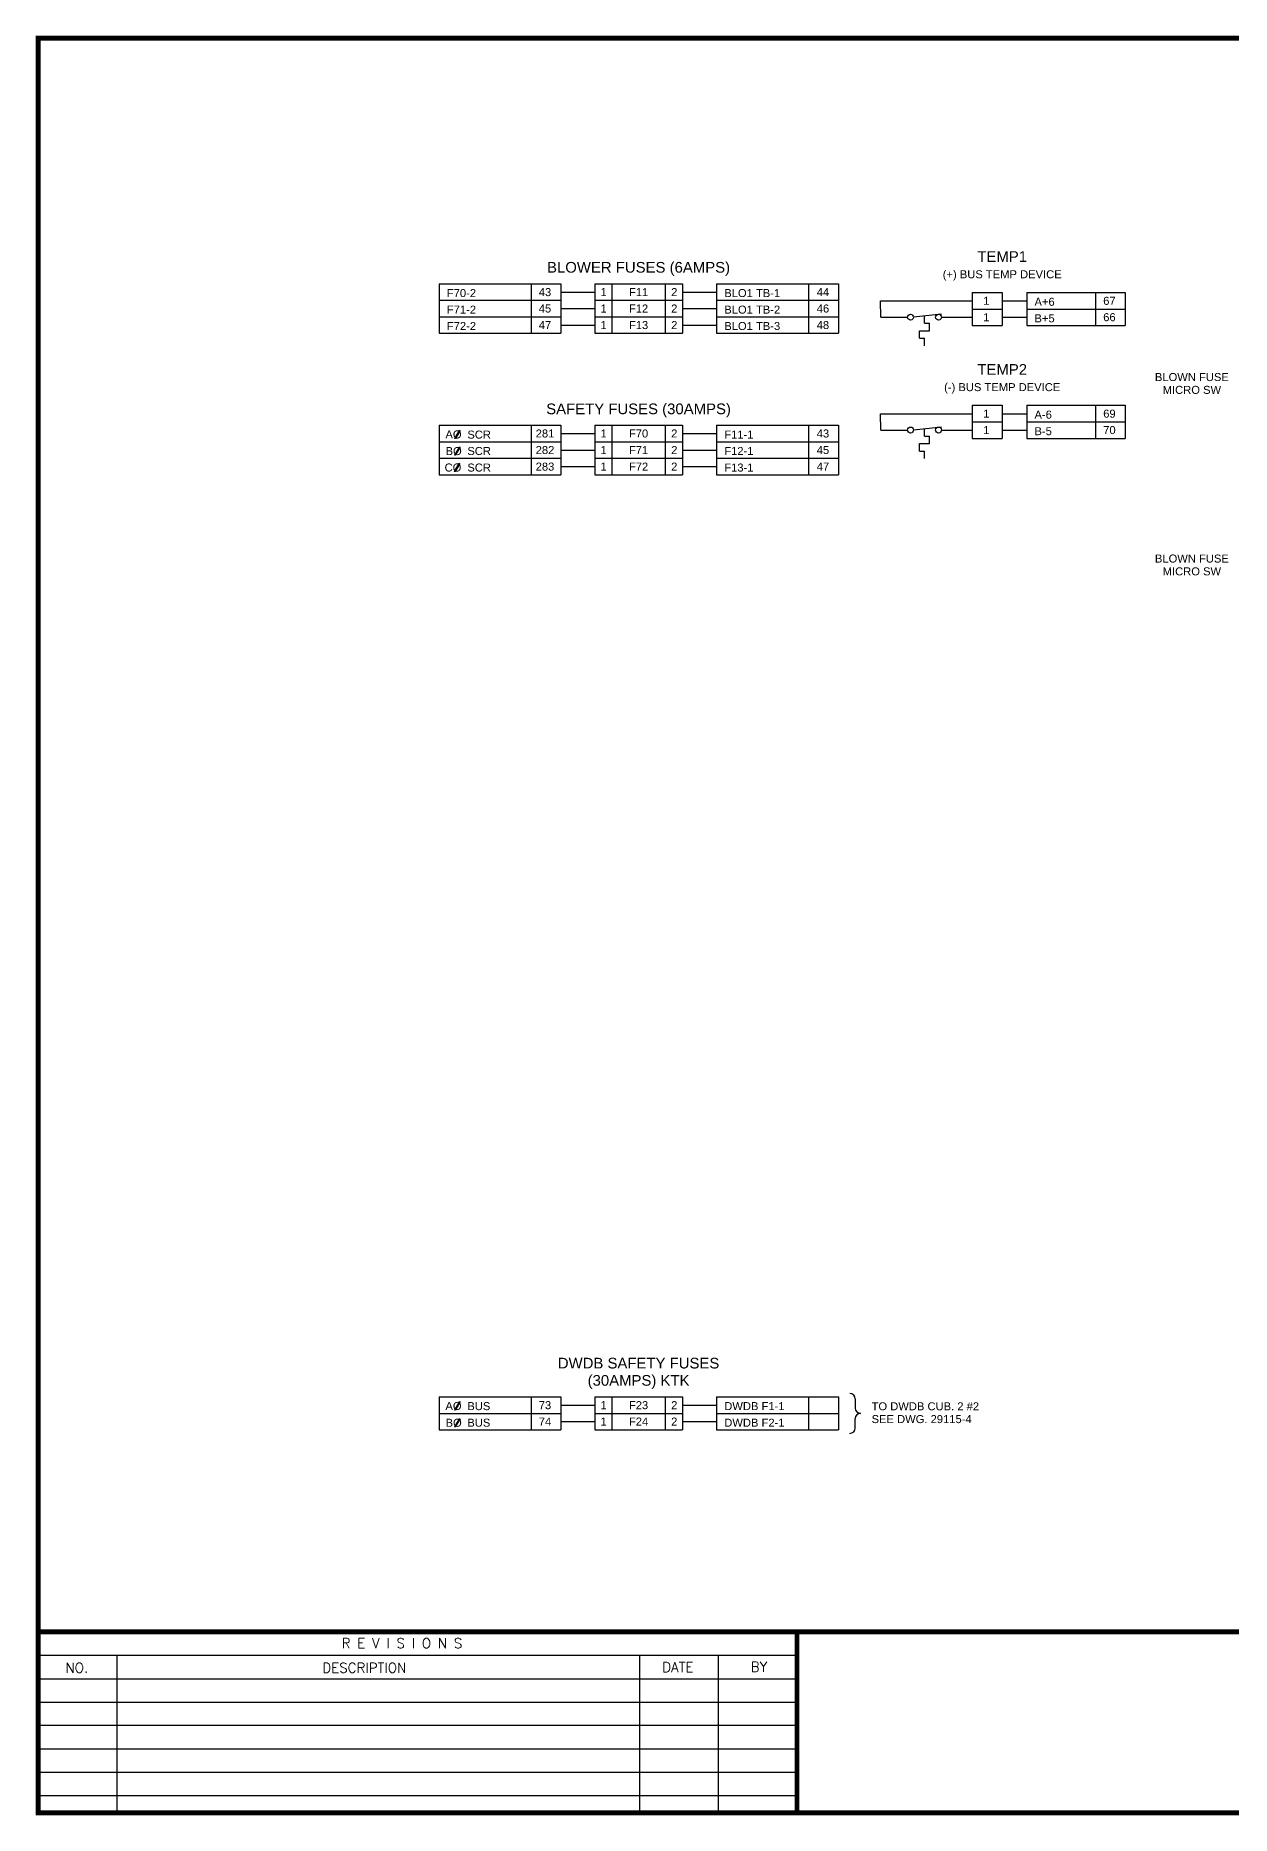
# Model space of a CAD drawing. Extents: x 0.1 to 16.8, y -1.6 to 8.8.
# Drawn here: x 0.1 to 7.11, y -1.63 to 8.8 of the extents above; entities that cross this region are included whole.
import ezdxf
from ezdxf.enums import TextEntityAlignment as Align

# ---------------------------------------------------------------- set-up
doc = ezdxf.new("R2010")
doc.units = 0
doc.header["$MEASUREMENT"] = 0
doc.layers.get('0').update_dxf_attribs({"linetype": 'CONTINUOUS'})
doc.layers.add('DRAWING', color=7, linetype='CONTINUOUS')
doc.styles.add('ROMAND', font='ROMAND.shx')
doc.styles.get("Standard").update_dxf_attribs({"font": 'ARIAL.TTF'})

# ---------------------------------------------------------------- blocks, each defined once
blk = doc.blocks.new('B_phase')
h = blk.add_hatch(color=256)
h.paths.add_polyline_path([(0.094, -0.031), (0.101, -0.031), (0.139, 0.033), (0.131, 0.033)], flags=16)
h.paths.add_polyline_path([(0.01, -0.048), (0.158, -0.048), (0.158, 0.049), (0.01, 0.049)], flags=9)
for p, q in [((0.131, 0.033), (0.094, -0.031)), ((0.139, 0.033), (0.101, -0.031)), ((0.131, 0.033), (0.139, 0.033)), ((0.101, -0.031), (0.094, -0.031))]:
    blk.add_line(p, q)
blk.add_text('BO', height=0.0625).set_placement((0.025, -0.03))
blk = doc.blocks.new('C_phase')
h = blk.add_hatch(color=256)
h.paths.add_polyline_path([(0.099, -0.026), (0.107, -0.026), (0.144, 0.038), (0.136, 0.038)], flags=16)
h.paths.add_polyline_path([(0.013, -0.043), (0.168, -0.043), (0.168, 0.054), (0.013, 0.054)], flags=9)
for p, q in [((0.136, 0.038), (0.099, -0.026)), ((0.144, 0.038), (0.107, -0.026)), ((0.136, 0.038), (0.144, 0.038)), ((0.107, -0.026), (0.099, -0.026))]:
    blk.add_line(p, q)
blk.add_text('CO', height=0.0625).set_placement((0.025, -0.025))
blk = doc.blocks.new('A_phase')
h = blk.add_hatch(color=256)
h.paths.add_polyline_path([(0.1, -0.033), (0.108, -0.033), (0.145, 0.031), (0.137, 0.031)], flags=16)
h.paths.add_polyline_path([(0.01, -0.05), (0.165, -0.05), (0.165, 0.047), (0.01, 0.047)], flags=9)
for p, q in [((0.137, 0.031), (0.1, -0.033)), ((0.145, 0.031), (0.108, -0.033)), ((0.137, 0.031), (0.145, 0.031)), ((0.108, -0.033), (0.1, -0.033))]:
    blk.add_line(p, q)
blk.add_text('AO', height=0.0625).set_placement((0.029, -0.032))

msp = doc.modelspace()

# ---------------------------------------------------------------- linework, layer by layer
at = {"color": 7}
for p, q in [((0.116, -0.553), (0.116, -1.613)), ((0.116, -0.69), (4.561, -0.69)), ((0.577, -0.69), (0.577, -1.613)), ((3.639, -0.69), (3.639, -1.613)), ((4.1, -0.69), (4.1, -1.613)), ((0.116, -0.827), (4.561, -0.827)), ((0.116, -0.827), (4.561, -0.827)), ((0.116, -0.827), (4.561, -0.827)), ((0.116, -0.964), (4.561, -0.964)), ((0.116, -0.964), (4.561, -0.964)), ((0.116, -0.964), (4.561, -0.964)), ((0.116, -1.1), (4.561, -1.1)), ((0.116, -1.237), (4.561, -1.237)), ((0.116, -1.374), (4.561, -1.374)), ((0.116, -1.511), (4.561, -1.511))]:
    msp.add_line(p, q, dxfattribs=at)
at = {"color": 7, "const_width": 0.0288}
msp.add_lwpolyline([(16.748, -1.613), (16.748, 8.782), (0.116, 8.782), (0.116, -1.613)], close=True, dxfattribs=at)
for points in [[(0.116, -0.553), (16.748, -0.553)], [(4.561, -0.553), (4.561, -1.613)]]:
    msp.add_lwpolyline(points, dxfattribs=at)
at = {"layer": 'DRAWING', "color": 7}
for p, q in [((2.465, 7.342), (3.178, 7.342)), ((2.465, 7.342), (2.465, 7.053)), ((3.003, 7.342), (3.003, 7.053)), ((3.178, 7.342), (3.178, 7.053)), ((3.376, 7.342), (3.89, 7.342)), ((3.376, 7.342), (3.376, 7.053)), ((3.476, 7.342), (3.476, 7.053)), ((3.789, 7.342), (3.789, 7.053)), ((3.89, 7.342), (3.89, 7.053)), ((4.09, 7.342), (4.804, 7.342)), ((4.09, 7.342), (4.09, 7.053)), ((4.629, 7.342), (4.629, 7.053)), ((4.804, 7.342), (4.804, 7.053)), ((2.465, 7.246), (3.178, 7.246)), ((3.178, 7.294), (3.376, 7.294)), ((3.178, 7.198), (3.376, 7.198)), ((3.376, 7.246), (3.89, 7.246)), ((3.89, 7.294), (4.09, 7.294)), ((3.89, 7.198), (4.09, 7.198)), ((4.09, 7.246), (4.804, 7.246)), ((5.05, 7.243), (5.588, 7.243)), ((5.052, 7.147), (5.05, 7.243)), ((5.588, 7.292), (5.763, 7.292)), ((5.588, 7.292), (5.588, 7.099)), ((5.588, 7.195), (5.763, 7.195)), ((5.763, 7.292), (5.763, 7.099)), ((5.763, 7.243), (5.907, 7.243)), ((5.907, 7.292), (6.484, 7.292)), ((5.907, 7.292), (5.907, 7.099)), ((5.907, 7.195), (6.484, 7.195)), ((6.31, 7.292), (6.31, 7.099)), ((6.484, 7.292), (6.484, 7.099)), ((2.465, 7.149), (3.178, 7.149)), ((3.178, 7.101), (3.376, 7.101)), ((3.376, 7.149), (3.89, 7.149)), ((3.89, 7.101), (4.09, 7.101)), ((4.09, 7.149), (4.804, 7.149)), ((5.052, 7.147), (5.208, 7.147)), ((5.243, 7.149), (5.408, 7.166)), ((5.308, 7.112), (5.308, 7.156)), ((5.308, 7.112), (5.338, 7.112)), ((5.338, 7.068), (5.338, 7.112)), ((5.408, 7.147), (5.588, 7.147)), ((5.588, 7.099), (5.763, 7.099)), ((5.763, 7.147), (5.907, 7.147)), ((5.907, 7.099), (6.484, 7.099)), ((2.465, 7.053), (3.178, 7.053)), ((3.376, 7.053), (3.89, 7.053)), ((4.09, 7.053), (4.804, 7.053)), ((5.278, 7.024), (5.278, 7.068)), ((5.278, 7.068), (5.338, 7.068)), ((5.278, 7.024), (5.308, 7.024)), ((5.308, 6.98), (5.308, 7.024)), ((5.05, 6.582), (5.588, 6.582)), ((5.052, 6.486), (5.05, 6.582)), ((5.588, 6.631), (5.763, 6.631)), ((5.588, 6.631), (5.588, 6.437)), ((5.763, 6.631), (5.763, 6.437)), ((5.763, 6.582), (5.907, 6.582)), ((5.907, 6.631), (6.484, 6.631)), ((5.907, 6.631), (5.907, 6.437)), ((6.31, 6.631), (6.31, 6.437)), ((6.484, 6.631), (6.484, 6.437)), ((2.465, 6.514), (3.178, 6.514)), ((2.465, 6.514), (2.465, 6.224)), ((3.003, 6.514), (3.003, 6.224)), ((3.178, 6.514), (3.178, 6.224)), ((3.178, 6.466), (3.376, 6.466)), ((3.376, 6.514), (3.89, 6.514)), ((3.376, 6.514), (3.376, 6.224)), ((3.476, 6.514), (3.476, 6.224)), ((3.789, 6.514), (3.789, 6.224)), ((3.89, 6.514), (3.89, 6.224)), ((3.89, 6.466), (4.09, 6.466)), ((4.09, 6.514), (4.804, 6.514)), ((4.09, 6.514), (4.09, 6.224)), ((4.629, 6.514), (4.629, 6.224)), ((4.804, 6.514), (4.804, 6.224)), ((5.052, 6.486), (5.208, 6.486)), ((5.243, 6.488), (5.408, 6.505)), ((5.308, 6.451), (5.308, 6.495)), ((5.408, 6.486), (5.588, 6.486)), ((5.588, 6.534), (5.763, 6.534)), ((5.763, 6.486), (5.907, 6.486)), ((5.907, 6.534), (6.484, 6.534)), ((2.465, 6.417), (3.178, 6.417)), ((3.178, 6.369), (3.376, 6.369)), ((3.376, 6.417), (3.89, 6.417)), ((3.89, 6.369), (4.09, 6.369)), ((4.09, 6.417), (4.804, 6.417)), ((5.278, 6.407), (5.338, 6.407)), ((5.278, 6.363), (5.278, 6.407)), ((5.278, 6.363), (5.308, 6.363)), ((5.308, 6.451), (5.338, 6.451)), ((5.308, 6.319), (5.308, 6.363)), ((5.338, 6.407), (5.338, 6.451)), ((5.588, 6.437), (5.763, 6.437)), ((5.907, 6.437), (6.484, 6.437)), ((2.465, 6.321), (3.178, 6.321)), ((3.178, 6.272), (3.376, 6.272)), ((3.376, 6.321), (3.89, 6.321)), ((3.89, 6.272), (4.09, 6.272)), ((4.09, 6.321), (4.804, 6.321)), ((2.465, 6.224), (3.178, 6.224)), ((3.376, 6.224), (3.89, 6.224)), ((4.09, 6.224), (4.804, 6.224)), ((4.871, 0.844), (4.871, 0.844)), ((2.465, 0.823), (3.178, 0.823)), ((2.465, 0.823), (2.465, 0.63)), ((3.003, 0.823), (3.003, 0.63)), ((3.178, 0.823), (3.178, 0.63)), ((3.178, 0.775), (3.376, 0.775)), ((3.376, 0.823), (3.89, 0.823)), ((3.376, 0.823), (3.376, 0.63)), ((3.476, 0.823), (3.476, 0.63)), ((3.789, 0.823), (3.789, 0.63)), ((3.89, 0.823), (3.89, 0.63)), ((3.89, 0.775), (4.09, 0.775)), ((4.09, 0.823), (4.804, 0.823)), ((4.09, 0.823), (4.09, 0.63)), ((4.629, 0.823), (4.629, 0.63)), ((4.804, 0.823), (4.804, 0.63)), ((4.902, 0.812), (4.902, 0.758)), ((2.465, 0.727), (3.178, 0.727)), ((2.465, 0.63), (3.178, 0.63)), ((3.178, 0.679), (3.376, 0.679)), ((3.376, 0.727), (3.89, 0.727)), ((3.376, 0.63), (3.89, 0.63)), ((3.89, 0.679), (4.09, 0.679)), ((4.09, 0.727), (4.804, 0.727)), ((4.09, 0.63), (4.804, 0.63)), ((4.902, 0.641), (4.902, 0.696)), ((4.933, 0.727), (4.933, 0.727)), ((4.933, 0.727), (4.933, 0.727)), ((4.871, 0.61), (4.871, 0.61))]:
    msp.add_line(p, q, dxfattribs=at)
for centre in [(5.226, 7.147), (5.39, 7.147), (5.226, 6.486), (5.39, 6.486)]:
    msp.add_circle(centre, 0.0176, dxfattribs=at)
for centre, start, end in [((4.871, 0.812), 0, 90), ((4.933, 0.758), 180, 270), ((4.871, 0.641), 270, 0), ((4.933, 0.696), 90, 180)]:
    msp.add_arc(centre, 0.0312, start, end, dxfattribs=at)

# ---------------------------------------------------------------- block references
at = {"layer": 'DRAWING', "color": 7, "xscale": 0.75, "yscale": 0.75, "zscale": 0.75}
for name, p in [('A_phase', (2.48, 6.461)), ('B_phase', (2.484, 6.362)), ('C_phase', (2.478, 6.262)), ('A_phase', (2.48, 0.771)), ('B_phase', (2.484, 0.671))]:
    msp.add_blockref(name, p, dxfattribs=at)

# ---------------------------------------------------------------- texts
at = {"color": 7, "style": 'ROMAND'}
for s, height, p in [('R E V I S I O N S', 0.05763, (1.894, -0.648)), ('BY', 0.0576, (4.29, -0.786)), ('NO.', 0.0576, (0.276, -0.792)), ('DESCRIPTION', 0.05763, (1.781, -0.792)), ('DATE', 0.0576, (3.772, -0.788))]:
    msp.add_text(s, height=height, dxfattribs=at).set_placement(p)
at = {"layer": 'DRAWING', "color": 7}
for s, height, p in [('TEMP1', 0.0625, (5.763, 7.471)), ('BLOWER FUSES (6AMPS)', 0.0625, (3.633, 7.408)), ('(+) BUS TEMP DEVICE', 0.04688, (5.763, 7.375)), ('TEMP2', 0.0625, (5.763, 6.81)), ('BLOWN FUSE', 0.0469, (6.874, 6.773)), ('(-) BUS TEMP DEVICE', 0.04688, (5.763, 6.714)), ('MICRO SW', 0.0469, (6.874, 6.698)), ('SAFETY FUSES (30AMPS)', 0.0625, (3.633, 6.579)), ('BLOWN FUSE', 0.0469, (6.874, 5.71)), ('MICRO SW', 0.0469, (6.874, 5.635)), ('DWDB SAFETY FUSES', 0.0625, (3.633, 0.99)), ('(30AMPS) KTK', 0.0625, (3.633, 0.889))]:
    msp.add_text(s, height=height, dxfattribs=at).set_placement(p, align=Align.CENTER)
for s, height, p in [('F70-2', 0.0469, (2.51, 7.265)), ('BLO1 TB-1', 0.0469, (4.135, 7.265)), ('F71-2', 0.0469, (2.51, 7.168)), ('BLO1 TB-2', 0.0469, (4.135, 7.168)), ('A+6', 0.0469, (5.952, 7.214)), ('F72-2', 0.0469, (2.51, 7.072)), ('BLO1 TB-3', 0.0469, (4.135, 7.072)), ('B+5', 0.0469, (5.952, 7.117)), ('A-6', 0.0469, (5.952, 6.553)), ('SCR', 0.0469, (2.63, 6.436)), ('F11-1', 0.0469, (4.135, 6.436)), ('B-5', 0.0469, (5.952, 6.456)), ('SCR', 0.0469, (2.63, 6.34)), ('F12-1', 0.0469, (4.135, 6.34)), ('SCR', 0.0469, (2.63, 6.243)), ('F13-1', 0.0469, (4.135, 6.243)), ('BUS', 0.0469, (2.63, 0.746)), ('DWDB F1-1', 0.0469, (4.135, 0.746)), ('TO DWDB CUB. 2 #2', 0.04688, (4.998, 0.745)), ('BUS', 0.0469, (2.63, 0.649)), ('DWDB F2-1', 0.0469, (4.135, 0.649)), ('SEE DWG. 29115-4', 0.04688, (4.998, 0.67))]:
    msp.add_text(s, height=height, dxfattribs=at).set_placement(p)
for s, p in [('43', (3.085, 7.294)), ('1', (3.428, 7.294)), ('F11', (3.633, 7.294)), ('2', (3.842, 7.294)), ('44', (4.713, 7.294)), ('45', (3.085, 7.198)), ('1', (3.428, 7.198)), ('F12', (3.633, 7.198)), ('2', (3.842, 7.198)), ('46', (4.713, 7.198)), ('1', (5.67, 7.243)), ('67', (6.391, 7.243)), ('47', (3.085, 7.101)), ('1', (3.428, 7.101)), ('F13', (3.633, 7.101)), ('2', (3.842, 7.101)), ('48', (4.713, 7.101)), ('1', (5.67, 7.147)), ('66', (6.391, 7.147)), ('1', (5.67, 6.582)), ('69', (6.391, 6.582)), ('281', (3.085, 6.466)), ('1', (3.428, 6.466)), ('F70', (3.633, 6.466)), ('2', (3.842, 6.466)), ('43', (4.713, 6.466)), ('1', (5.67, 6.486)), ('70', (6.391, 6.486)), ('282', (3.085, 6.369)), ('1', (3.428, 6.369)), ('F71', (3.633, 6.369)), ('2', (3.842, 6.369)), ('45', (4.713, 6.369)), ('283', (3.085, 6.272)), ('1', (3.428, 6.272)), ('F72', (3.633, 6.272)), ('2', (3.842, 6.272)), ('47', (4.713, 6.272)), ('73', (3.085, 0.775)), ('1', (3.428, 0.775)), ('F23', (3.633, 0.775)), ('2', (3.842, 0.775)), ('74', (3.085, 0.679)), ('1', (3.428, 0.679)), ('F24', (3.633, 0.679)), ('2', (3.842, 0.679))]:
    msp.add_text(s, height=0.0469, dxfattribs=at).set_placement(p, align=Align.MIDDLE_CENTER)

doc.saveas('drawing.dxf')
